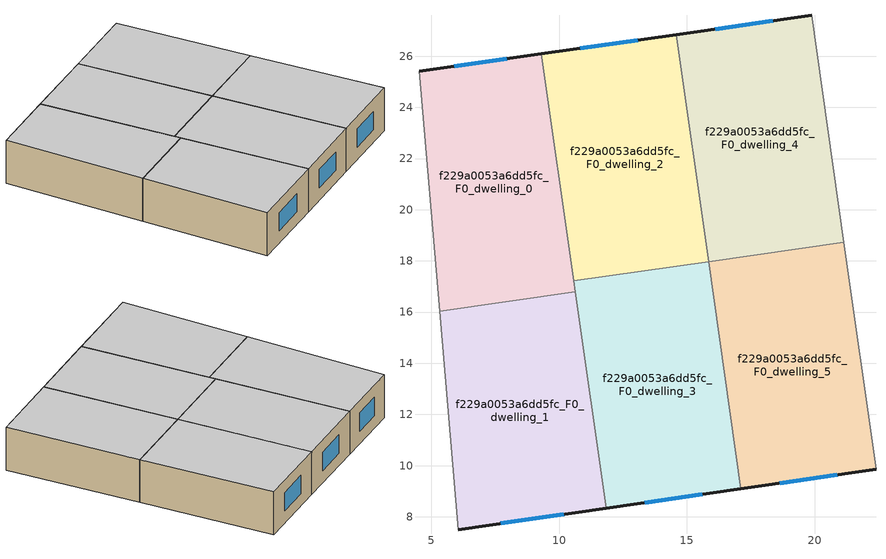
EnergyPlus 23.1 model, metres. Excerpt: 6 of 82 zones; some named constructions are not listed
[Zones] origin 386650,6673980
f229a0053a6dd5fc_F0_dwelling_0
 floor ground (EU_floor_Construction): 9.32,26.09 10.64,16.79 5.34,16.04 4.55,25.42 z0
 wall outside (EU_wall_Construction): 9.32,26.09 4.55,25.42 z0:3
 wall to f229a0053a6dd5fc_F0_dwelling_1 (EU_wall_Construction): 5.34,16.04 10.64,16.79 z0:3
 wall adiabatic (EU_wall_Construction): 4.55,25.42 5.34,16.04 z0:3
 wall to f229a0053a6dd5fc_F0_dwelling_2 (EU_wall_Construction): 10.58,17.22 9.32,26.09 z0:3
 wall to f229a0053a6dd5fc_F0_dwelling_3 (EU_wall_Construction): 10.64,16.79 10.58,17.22 z0:3
 window (EU_Window_Construction): 7.95,25.9 5.91,25.61 z0.86:2.14
 ceiling to f229a0053a6dd5fc_F1_dwelling_0 (EU_floor_Construction): 10.64,16.79 9.32,26.09 4.55,25.42 5.34,16.04 z3
f229a0053a6dd5fc_F0_dwelling_1
 floor ground (EU_floor_Construction): 10.64,16.79 11.84,8.34 6.07,7.5 5.34,16.04 z0
 wall outside (EU_wall_Construction): 6.07,7.5 11.84,8.34 z0:3
 wall adiabatic (EU_wall_Construction): 5.34,16.04 6.07,7.5 z0:3
 wall to f229a0053a6dd5fc_F0_dwelling_3 (EU_wall_Construction): 11.84,8.34 10.64,16.79 z0:3
 window (EU_Window_Construction): 7.72,7.74 10.19,8.1 z0.86:2.14
 ceiling to f229a0053a6dd5fc_F1_dwelling_1 (EU_floor_Construction): 11.84,8.34 10.64,16.79 5.34,16.04 6.07,7.5 z3
f229a0053a6dd5fc_F0_dwelling_2
 floor ground (EU_floor_Construction): 14.59,26.84 15.85,17.97 10.58,17.22 9.32,26.09 z0
 wall outside (EU_wall_Construction): 14.59,26.84 9.32,26.09 z0:3
 wall to f229a0053a6dd5fc_F0_dwelling_3 (EU_wall_Construction): 10.58,17.22 15.85,17.97 z0:3
 wall to f229a0053a6dd5fc_F0_dwelling_4 (EU_wall_Construction): 15.85,17.98 14.59,26.84 z0:3
 window (EU_Window_Construction): 13.08,26.63 10.82,26.31 z0.86:2.14
 ceiling to f229a0053a6dd5fc_F1_dwelling_2 (EU_floor_Construction): 15.85,17.97 14.59,26.84 9.32,26.09 10.58,17.22 z3
f229a0053a6dd5fc_F0_dwelling_3
 floor ground (EU_floor_Construction): 15.85,17.97 17.11,9.1 11.84,8.34 10.58,17.22 z0
 wall outside (EU_wall_Construction): 11.84,8.34 17.11,9.1 z0:3
 wall to f229a0053a6dd5fc_F0_dwelling_5 (EU_wall_Construction): 17.11,9.1 15.85,17.97 z0:3
 window (EU_Window_Construction): 13.34,8.56 15.6,8.88 z0.86:2.14
 ceiling to f229a0053a6dd5fc_F1_dwelling_3 (EU_floor_Construction): 17.11,9.1 15.85,17.97 10.58,17.22 11.84,8.34 z3
f229a0053a6dd5fc_F0_dwelling_4
 floor ground (EU_floor_Construction): 19.87,27.59 21.13,18.72 15.85,17.97 14.59,26.84 z0
 wall outside (EU_wall_Construction): 19.87,27.59 14.59,26.84 z0:3
 wall to f229a0053a6dd5fc_F0_dwelling_5 (EU_wall_Construction): 15.85,17.97 21.13,18.72 z0:3
 wall to f229a0053a6dd5fc_F0_dwelling_6 (EU_wall_Construction): 21.13,18.73 19.87,27.59 z0:3
 window (EU_Window_Construction): 18.36,27.38 16.1,27.06 z0.86:2.14
 ceiling to f229a0053a6dd5fc_F1_dwelling_4 (EU_floor_Construction): 21.13,18.72 19.87,27.59 14.59,26.84 15.85,17.97 z3
f229a0053a6dd5fc_F0_dwelling_5
 floor ground (EU_floor_Construction): 21.13,18.72 22.39,9.87 17.11,9.1 15.85,17.97 z0
 wall outside (EU_wall_Construction): 17.11,9.1 22.39,9.87 z0:3
 wall to f229a0053a6dd5fc_F0_dwelling_7 (EU_wall_Construction): 22.39,9.87 21.13,18.72 z0:3
 window (EU_Window_Construction): 18.62,9.32 20.88,9.65 z0.86:2.14
 ceiling to f229a0053a6dd5fc_F1_dwelling_5 (EU_floor_Construction): 22.39,9.87 21.13,18.72 15.85,17.97 17.11,9.1 z3
[SCHEDULE:FILE] Column Number=1; Rows to Skip at Top=0; Number of Hours of Data=8760; Column Separator=Comma; Interpolate to Timestep=No; Minutes per Item=60; Adjust Schedule for Daylight Savings=Yes
Name | File
EU_Step8_GainSchedule_f229a0053a6dd5fc_F1_dwelling_6_f000 | ../../schedules/f229a0053a6dd5fc/f229a0053a6dd5fc_F1_dwelling_6_f000_gain.csv
EU_Step8_GainSchedule_f229a0053a6dd5fc_F1_dwelling_7_f000 | ../../schedules/f229a0053a6dd5fc/f229a0053a6dd5fc_F1_dwelling_7_f000_gain.csv
EU_Step8_GainSchedule_f229a0053a6dd5fc_F1_dwelling_8_f000 | ../../schedules/f229a0053a6dd5fc/f229a0053a6dd5fc_F1_dwelling_8_f000_gain.csv
EU_Step8_GainSchedule_f229a0053a6dd5fc_F1_dwelling_9_f000 | ../../schedules/f229a0053a6dd5fc/f229a0053a6dd5fc_F1_dwelling_9_f000_gain.csv
EU_Step8_GainSchedule_f229a0053a6dd5fc_F1_dwelling_10_f000 | ../../schedules/f229a0053a6dd5fc/f229a0053a6dd5fc_F1_dwelling_10_f000_gain.csv
EU_Step8_GainSchedule_f229a0053a6dd5fc_F1_dwelling_11_f000 | ../../schedules/f229a0053a6dd5fc/f229a0053a6dd5fc_F1_dwelling_11_f000_gain.csv
EU_Step8_GainSchedule_f229a0053a6dd5fc_F2_dwelling_0_f000 | ../../schedules/f229a0053a6dd5fc/f229a0053a6dd5fc_F2_dwelling_0_f000_gain.csv
EU_Step8_GainSchedule_f229a0053a6dd5fc_F2_dwelling_1_f000 | ../../schedules/f229a0053a6dd5fc/f229a0053a6dd5fc_F2_dwelling_1_f000_gain.csv
EU_Step8_GainSchedule_f229a0053a6dd5fc_F2_dwelling_2_f000 | ../../schedules/f229a0053a6dd5fc/f229a0053a6dd5fc_F2_dwelling_2_f000_gain.csv
EU_Step8_GainSchedule_f229a0053a6dd5fc_F2_dwelling_3_f000 | ../../schedules/f229a0053a6dd5fc/f229a0053a6dd5fc_F2_dwelling_3_f000_gain.csv
EU_Step8_GainSchedule_f229a0053a6dd5fc_F2_dwelling_4_f000 | ../../schedules/f229a0053a6dd5fc/f229a0053a6dd5fc_F2_dwelling_4_f000_gain.csv
EU_Step8_GainSchedule_f229a0053a6dd5fc_F2_dwelling_5_f000 | ../../schedules/f229a0053a6dd5fc/f229a0053a6dd5fc_F2_dwelling_5_f000_gain.csv
EU_Step8_GainSchedule_f229a0053a6dd5fc_F2_dwelling_6_f000 | ../../schedules/f229a0053a6dd5fc/f229a0053a6dd5fc_F2_dwelling_6_f000_gain.csv
EU_Step8_GainSchedule_f229a0053a6dd5fc_F2_dwelling_7_f000 | ../../schedules/f229a0053a6dd5fc/f229a0053a6dd5fc_F2_dwelling_7_f000_gain.csv
EU_Step8_GainSchedule_f229a0053a6dd5fc_F2_dwelling_8_f000 | ../../schedules/f229a0053a6dd5fc/f229a0053a6dd5fc_F2_dwelling_8_f000_gain.csv
EU_Step8_GainSchedule_f229a0053a6dd5fc_F2_dwelling_9_f000 | ../../schedules/f229a0053a6dd5fc/f229a0053a6dd5fc_F2_dwelling_9_f000_gain.csv
EU_Step8_GainSchedule_f229a0053a6dd5fc_F2_dwelling_10_f000 | ../../schedules/f229a0053a6dd5fc/f229a0053a6dd5fc_F2_dwelling_10_f000_gain.csv
EU_Step8_GainSchedule_f229a0053a6dd5fc_F2_dwelling_11_f000 | ../../schedules/f229a0053a6dd5fc/f229a0053a6dd5fc_F2_dwelling_11_f000_gain.csv
